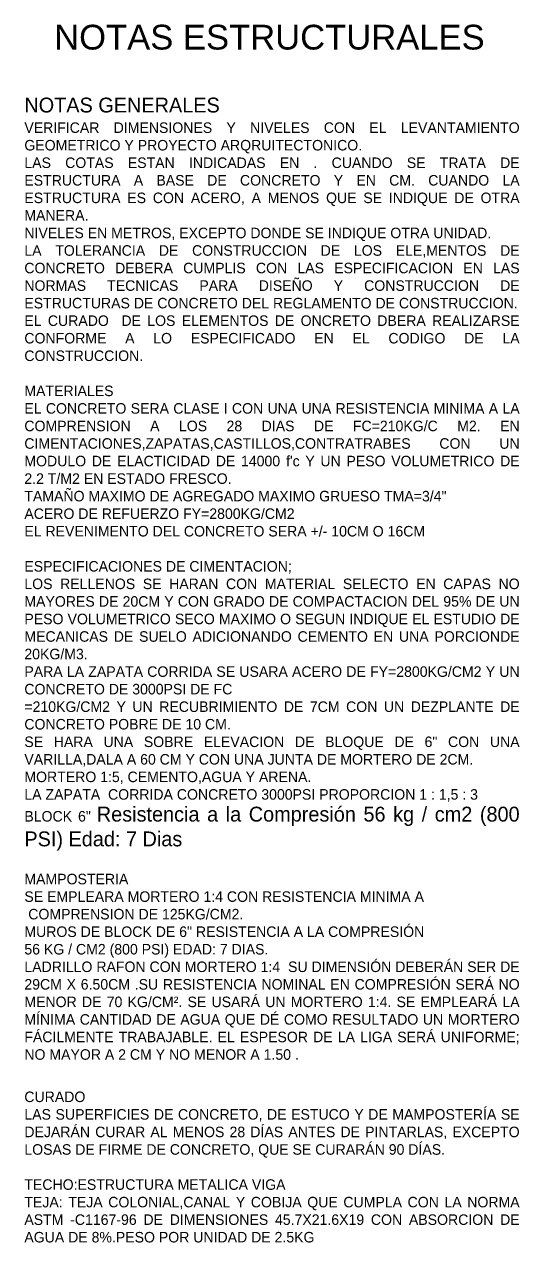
# Model space of a CAD drawing. Header units: millimetres. Extents: x -9559 to 23034, y -7226 to 22400.
# Drawn here: x 179.12 to 189.12, y -73.59 to -48.97 of the extents above; entities that cross this region are included whole.
import ezdxf
from ezdxf.enums import TextEntityAlignment as Align

# ---------------------------------------------------------------- set-up
doc = ezdxf.new("R2010")
doc.units = ezdxf.units.MM
doc.header["$LTSCALE"] = 0.02
doc.styles.add('CUADROS', font='arial.ttf')
doc.styles.get("Standard").update_dxf_attribs({"font": 'GOTHIC.TTF'})

msp = doc.modelspace()

# ---------------------------------------------------------------- texts
at = {"style": 'CUADROS'}
msp.add_text('NOTAS ESTRUCTURALES', height=0.5, dxfattribs=at).set_placement((184.069, -49.232), align=Align.MIDDLE_CENTER)
at = {"insert": (179.121, -50.453, -0.164), "char_height": 0.3, "width": 9.97069, "attachment_point": 1}
msp.add_mtext('\\pxqj;NOTAS GENERALES\\P{\\H0.70833x;VERIFICAR DIMENSIONES Y NIVELES CON EL LEVANTAMIENTO GEOMETRICO Y PROYECTO ARQRUITECTONICO.\\PLAS COTAS ESTAN INDICADAS EN . CUANDO SE TRATA DE ESTRUCTURA A BASE DE CONCRETO Y EN CM. CUANDO LA ESTRUCTURA ES CON ACERO, A MENOS QUE SE INDIQUE DE OTRA MANERA.\\PNIVELES EN METROS, EXCEPTO DONDE SE INDIQUE OTRA UNIDAD.\\PLA TOLERANCIA DE CONSTRUCCION DE LOS ELE,MENTOS DE CONCRETO DEBERA CUMPLIS CON LAS ESPECIFICACION EN LAS NORMAS TECNICAS PARA DISEÑO Y CONSTRUCCION DE ESTRUCTURAS DE CONCRETO DEL REGLAMENTO DE CONSTRUCCION.\\PEL CURADO  DE LOS ELEMENTOS DE ONCRETO DBERA REALIZARSE CONFORME A LO ESPECIFICADO EN EL CODIGO DE LA CONSTRUCCION.\\P\\PMATERIALES\\PEL CONCRETO SERA CLASE I CON UNA UNA RESISTENCIA MINIMA A LA COMPRENSION A LOS 28 DIAS DE FC=210KG/C M2. EN CIMENTACIONES,ZAPATAS,CASTILLOS,CONTRATRABES CON UN MODULO DE ELACTICIDAD DE 14000\\H1.05883x; \\H0.94444x;f\'c Y UN PESO VOLUMETRICO DE 2.2 T/M2 EN ESTADO FRESCO.\\PTAMAÑO MAXIMO DE AGREGADO MAXIMO GRUESO TMA=3/4"\\PACERO DE REFUERZO FY=2800KG/CM2\\PEL REVENIMENTO DEL CONCRETO SERA +/- 10CM O 16CM \\P\\PESPECIFICACIONES DE CIMENTACION;\\PLOS RELLENOS SE HARAN CON MATERIAL SELECTO EN CAPAS NO MAYORES DE 20CM Y CON GRADO DE COMPACTACION DEL 95% DE UN PESO VOLUMETRICO SECO MAXIMO O SEGUN INDIQUE EL ESTUDIO DE MECANICAS DE SUELO ADICIONANDO CEMENTO EN UNA PORCIONDE 20KG/M3.\\PPARA LA ZAPATA CORRIDA SE USARA ACERO DE FY=2800KG/CM2 Y UN CONCRETO DE 3000PSI DE FC\\P=210KG/CM2 Y UN RECUBRIMIENTO DE 7CM CON UN DEZPLANTE DE CONCRETO POBRE DE 10 CM.\\PSE HARA UNA SOBRE ELEVACION DE BLOQUE DE 6" CON UNA VARILLA,DALA A 60 CM Y CON UNA JUNTA DE MORTERO DE 2CM.\\PMORTERO 1:5, CEMENTO,AGUA Y ARENA.\\PLA ZAPATA  CORRIDA CONCRETO 3000PSI PROPORCION 1 : 1,5 : 3\\P\\pq*;BLOCK 6" }Resistencia a la Compresión 56 kg / cm2 (800 PSI) Edad: 7 Dias\\P{\\H0.70833x;\\PMAMPOSTERIA\\PSE EMPLEARA MORTERO 1:4 CON RESISTENCIA MINIMA A\\P COMPRENSION DE 125KG/CM2.\\PMUROS DE BLOCK DE 6" RESISTENCIA A LA COMPRESIÓN\\P56 KG / CM2 (800 PSI) EDAD: 7 DIAS.\\PLADRILLO RAFON CON MORTERO 1:4  SU DIMENSIÓN DEBERÁN SER DE 29CM X 6.50CM .SU RESISTENCIA NOMINAL EN COMPRESIÓN SERÁ NO MENOR DE 70 KG/CM². SE USARÁ UN MORTERO 1:4. SE EMPLEARÁ LA MÍNIMA CANTIDAD DE AGUA QUE DÉ COMO RESULTADO UN MORTERO FÁCILMENTE TRABAJABLE. EL ESPESOR DE LA LIGA SERÁ UNIFORME; NO MAYOR A 2 CM Y NO MENOR A 1.50 .\\P}\\P{\\H0.70833x;CURADO \\PLAS SUPERFICIES DE CONCRETO, DE ESTUCO Y DE MAMPOSTERÍA SE DEJARÁN CURAR AL MENOS 28 DÍAS ANTES DE PINTARLAS, EXCEPTO LOSAS DE FIRME DE CONCRETO, QUE SE CURARÁN 90 DÍAS. \\P\\PTECHO:ESTRUCTURA METALICA VIGA \\PTEJA: TEJA COLONIAL,CANAL Y COBIJA QUE CUMPLA CON LA NORMA ASTM -C1167-96 DE DIMENSIONES 45.7X21.6X19 CON ABSORCION DE AGUA DE 8%.PESO POR UNIDAD DE 2.5KG}', dxfattribs=at)

doc.saveas('drawing.dxf')
